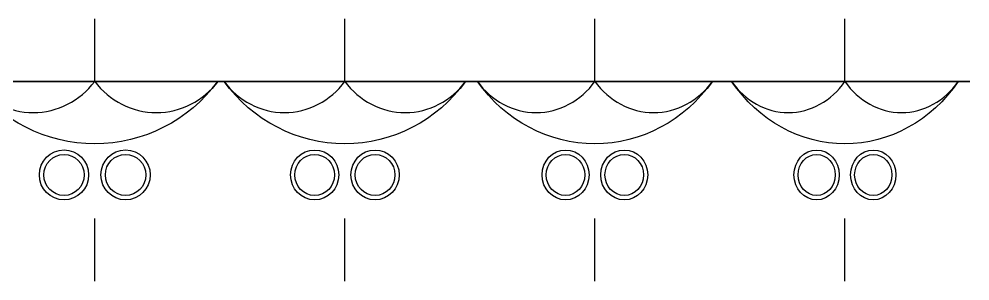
# Model space of a CAD drawing. Header units: inches. Extents: x -100 to 120, y -116 to 15.
# Drawn here: x 43.9 to 120, y -6 to 15 of the extents above; entities that cross this region are included whole.
import ezdxf

# ---------------------------------------------------------------- set-up
doc = ezdxf.new("R2010")
doc.units = ezdxf.units.IN
doc.header["$MEASUREMENT"] = 0

msp = doc.modelspace()

# ---------------------------------------------------------------- linework, layer by layer
at = {"extrusion": (0.173648, -6.20459e-16, 0.984808)}
for p, q in [((50, 10), (50, 15)), ((50, 10), (59.848, 10, -1.736)), ((50, -6), (50, -1))]:
    msp.add_line(p, q, dxfattribs=at)
at = {"extrusion": (0.258819, -9.27443e-16, 0.965926)}
for p, q in [((70, 10), (70, 15)), ((70, 10), (79.659, 10, -2.588)), ((70, -6), (70, -1))]:
    msp.add_line(p, q, dxfattribs=at)
at = {"extrusion": (0.34202, -1.22914e-15, 0.939693)}
for p, q in [((90, 10), (90, 15)), ((90, 10), (99.397, 10, -3.42)), ((90, -6), (90, -1))]:
    msp.add_line(p, q, dxfattribs=at)
at = {"extrusion": (0.422618, -1.52325e-15, 0.906308)}
for p, q in [((110, 10), (110, 15)), ((110, 10), (119.063, 10, -4.226)), ((110, -6), (110, -1))]:
    msp.add_line(p, q, dxfattribs=at)
at = {"extrusion": (-2.47995e-15, -1, -8.07038e-17)}
for p, q in [((40.152, 10, 1.736), (50, 10)), ((50, 10), (59.848, 10, -1.736))]:
    msp.add_line(p, q, dxfattribs=at)
at = {"extrusion": (-2.51136e-15, -1, -1.73008e-16)}
for p, q in [((60.341, 10, 2.588), (70, 10)), ((70, 10), (79.659, 10, -2.588))]:
    msp.add_line(p, q, dxfattribs=at)
at = {"extrusion": (-2.55069e-15, -1, -2.62224e-16)}
for p, q in [((80.603, 10, 3.42), (90, 10)), ((90, 10), (99.397, 10, -3.42))]:
    msp.add_line(p, q, dxfattribs=at)
at = {"extrusion": (-2.59765e-15, -1, -3.47672e-16)}
for p, q in [((100.937, 10, 4.226), (110, 10)), ((110, 10), (119.063, 10, -4.226))]:
    msp.add_line(p, q, dxfattribs=at)
at = {"extrusion": (0.173648, -6.20459e-16, 0.984808), "elevation": 8.682}
msp.add_lwpolyline([(10, -49.24, 0.5), (10, -59.24, -0.5), (10, -39.24, 0.5)], format="xyb", close=True, dxfattribs=at)
at = {"extrusion": (0.258819, -9.27443e-16, 0.965926), "elevation": 18.117}
msp.add_lwpolyline([(10, -67.615, 0.5), (10, -77.615, -0.5), (10, -57.615, 0.5)], format="xyb", close=True, dxfattribs=at)
at = {"extrusion": (0.34202, -1.22914e-15, 0.939693), "elevation": 30.782}
msp.add_lwpolyline([(10, -84.572, 0.5), (10, -94.572, -0.5), (10, -74.572, 0.5)], format="xyb", close=True, dxfattribs=at)
at = {"extrusion": (0.422618, -1.52325e-15, 0.906308), "elevation": 46.488}
msp.add_lwpolyline([(10, -99.694, 0.5), (10, -109.694, -0.5), (10, -89.694, 0.5)], format="xyb", close=True, dxfattribs=at)
at = {"extrusion": (-2.47995e-15, -1, -8.07038e-17)}
msp.add_circle((50, 0, -10), 10, dxfattribs=at)
at = {"extrusion": (-2.51136e-15, -1, -1.73008e-16)}
msp.add_circle((70, 0, -10), 10, dxfattribs=at)
at = {"extrusion": (-2.55069e-15, -1, -2.62224e-16)}
msp.add_circle((90, 0, -10), 10, dxfattribs=at)
at = {"extrusion": (-2.59765e-15, -1, -3.47672e-16)}
msp.add_circle((110, 0, -10), 10, dxfattribs=at)
at = {"extrusion": (0.173648, -6.20459e-16, 0.984808)}
for centre, radius in [((2.5, -46.74, 8.682), 2), ((2.5, -46.74, 8.682), 1.644), ((2.5, -51.74, 8.682), 2), ((2.5, -51.74, 8.682), 1.644)]:
    msp.add_circle(centre, radius, dxfattribs=at)
at = {"extrusion": (0.258819, -9.27443e-16, 0.965926)}
for centre, radius in [((2.5, -65.115, 18.117), 2), ((2.5, -65.115, 18.117), 1.644), ((2.5, -70.115, 18.117), 2), ((2.5, -70.115, 18.117), 1.644)]:
    msp.add_circle(centre, radius, dxfattribs=at)
at = {"extrusion": (0.34202, -1.22914e-15, 0.939693)}
for centre, radius in [((2.5, -82.072, 30.782), 2), ((2.5, -82.072, 30.782), 1.644), ((2.5, -87.072, 30.782), 2), ((2.5, -87.072, 30.782), 1.644)]:
    msp.add_circle(centre, radius, dxfattribs=at)
at = {"extrusion": (0.422618, -1.52325e-15, 0.906308)}
for centre, radius in [((2.5, -97.194, 46.488), 2), ((2.5, -97.194, 46.488), 1.644), ((2.5, -102.194, 46.488), 2), ((2.5, -102.194, 46.488), 1.644)]:
    msp.add_circle(centre, radius, dxfattribs=at)

doc.saveas('drawing.dxf')
